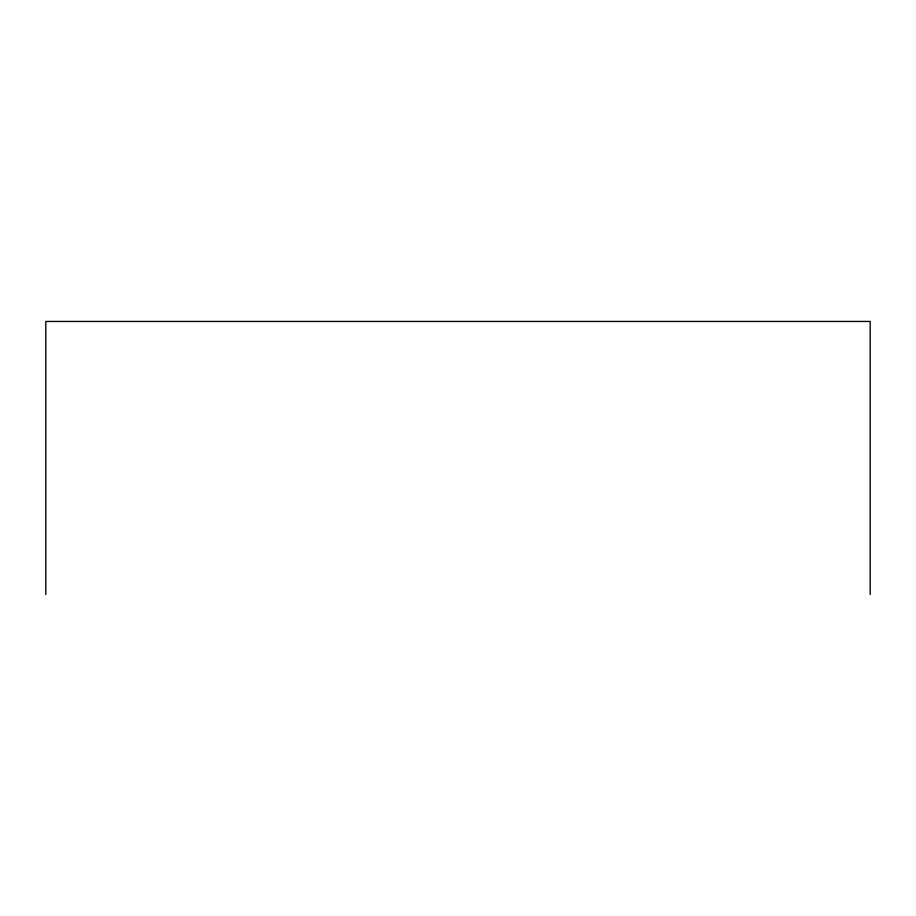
<?xml version="1.0" encoding="UTF-8"?>
<svg xmlns="http://www.w3.org/2000/svg" width="916" height="916" viewBox="0 0 916 916"><rect width="100%" height="100%" fill="white"/><g stroke="black" fill="none" stroke-linecap="round" stroke-linejoin="round"><path stroke-width="1.37" d="M870.2 594.553L870.2 321.447L45.8 321.447L45.8 594.553"/></g></svg>
